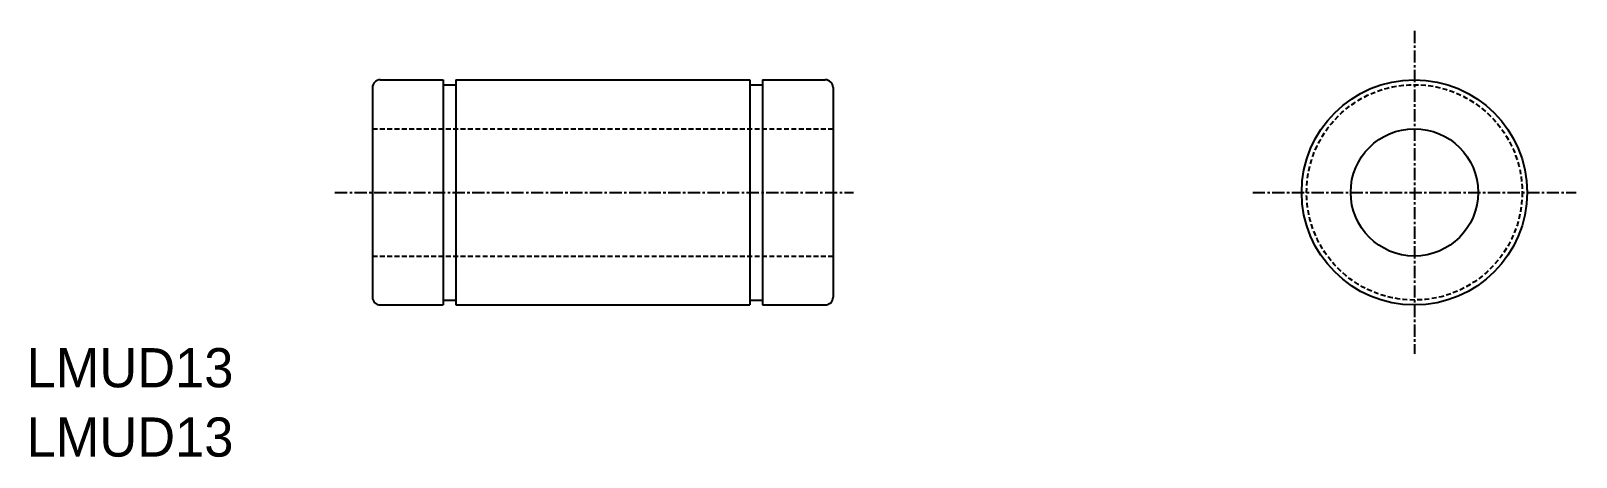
# Model space of a CAD drawing. Extents: x 50 to 208, y 66 to 110.
import ezdxf

# ---------------------------------------------------------------- set-up
doc = ezdxf.new("R2010")
doc.units = 0
doc.linetypes.add('CENTER', pattern=[2, 1.25, -0.25, 0.25, -0.25])
doc.linetypes.add('DASHED', pattern=[0.75, 0.5, -0.25])
doc.layers.get('0').update_dxf_attribs({"linetype": 'CONTINUOUS'})
doc.layers.add('CENTER', color=1, linetype='CENTER')

msp = doc.modelspace()

# ---------------------------------------------------------------- linework, layer by layer
at = {"color": 7, "linetype": 'CONTINUOUS'}
for p, q in [((84.91, 104.12), (84.91, 82.72)), ((85.71, 104.92), (92.11, 104.92)), ((92.11, 104.92), (92.11, 81.92)), ((92.11, 104.42), (93.41, 104.42)), ((93.41, 104.92), (93.41, 81.92)), ((93.41, 104.92), (123.41, 104.92)), ((123.41, 104.92), (123.41, 81.92)), ((123.41, 104.42), (124.71, 104.42)), ((124.71, 104.92), (124.71, 81.92)), ((124.71, 104.92), (131.11, 104.92)), ((131.91, 104.12), (131.91, 82.72)), ((92.11, 82.42), (93.41, 82.42)), ((123.41, 82.42), (124.71, 82.42)), ((85.71, 81.92), (92.11, 81.92)), ((93.41, 81.92), (123.41, 81.92)), ((124.71, 81.92), (131.11, 81.92))]:
    msp.add_line(p, q, dxfattribs=at)
at = {"color": 3, "linetype": 'DASHED'}
for p, q in [((84.91, 99.92), (131.91, 99.92)), ((84.91, 86.92), (131.91, 86.92))]:
    msp.add_line(p, q, dxfattribs=at)
at = {"color": 7, "linetype": 'CONTINUOUS'}
for radius in [11.5, 6.5]:
    msp.add_circle((191.22, 93.42), radius, dxfattribs=at)
at = {"color": 3, "linetype": 'DASHED'}
msp.add_circle((191.22, 93.42), 11, dxfattribs=at)
at = {"color": 7, "linetype": 'CONTINUOUS'}
for centre, start, end in [((85.71, 104.12), 90, 180), ((131.11, 104.12), 0, 90), ((85.71, 82.72), 180, 270), ((131.11, 82.72), 270, 0)]:
    msp.add_arc(centre, 0.8, start, end, dxfattribs=at)
at = {"layer": 'CENTER', "color": 1, "linetype": 'CENTER'}
for p, q in [((191.22, 109.92), (191.22, 76.92)), ((81.09, 93.42), (134, 93.42)), ((174.72, 93.42), (207.72, 93.42))]:
    msp.add_line(p, q, dxfattribs=at)

# ---------------------------------------------------------------- texts
at = {"color": 7, "linetype": 'CONTINUOUS'}
for p in [(49.62, 73.51), (49.62, 66.43)]:
    msp.add_text('LMUD13', height=4, dxfattribs=at).set_placement(p)

doc.saveas('drawing.dxf')
